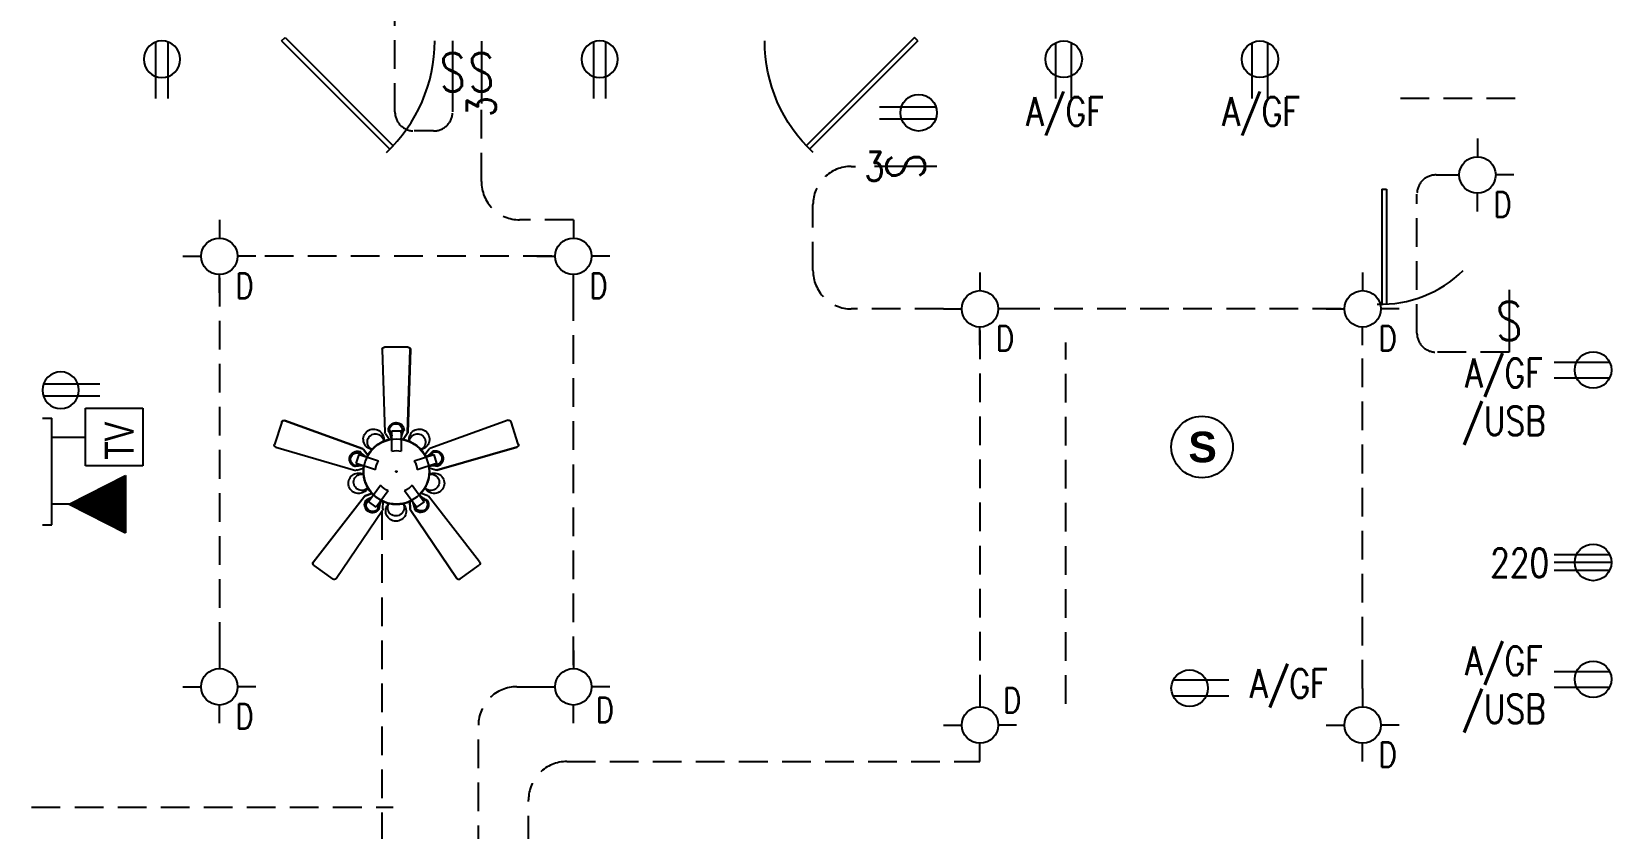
# Model space of a CAD drawing. Header units: inches. Extents: x 1062 to 6528, y -11616 to 5280.
# Drawn here: x 3432.5 to 3762.8, y -11162.5 to -10995.9 of the extents above; entities that cross this region are included whole.
import ezdxf
from ezdxf.enums import TextEntityAlignment as Align

# ---------------------------------------------------------------- set-up
doc = ezdxf.new("R2010")
doc.units = ezdxf.units.IN
doc.header["$LTSCALE"] = 24
doc.header["$MEASUREMENT"] = 0
doc.linetypes.add('HIDDEN', pattern=[0.375, 0.25, -0.125])
doc.layers.get('Defpoints').update_dxf_attribs({"color": 3, "linetype": 'HIDDEN'})
for name, color, linetype in [('A-DOOR', 4, 'CONTINUOUS'), ('AN', 6, 'CONTINUOUS'), ('ELEC', 1, 'CONTINUOUS'), ('TEMP', 5, 'CONTINUOUS')]:
    doc.layers.add(name, color=color, linetype=linetype)
doc.layers.add('cam_ELEC', color=7, linetype='CONTINUOUS', lineweight=35)
doc.layers.add('ssp_FADED', color=252, linetype='CONTINUOUS', lineweight=13, transparency=0.4)
doc.layers.get('AN').off()
doc.layers.get('TEMP').off()
doc.styles.add('Arial Narrow_1', font='ARIALN.TTF', dxfattribs={"width": 0.9, "height": 6.75})
doc.styles.add('SIMPLEX', font='simplex.shx', dxfattribs={"width": 0.8})
doc.styles.add('ssp_MED', font='arialbd.ttf')

# ---------------------------------------------------------------- blocks, each defined once
blk = doc.blocks.new('*U580')
at = {"layer": 'ELEC', "color": 0}
for p, q in [((0, 7.62), (0, 3.81)), ((-7.62, 0), (-3.81, 0)), ((7.62, 0), (3.81, 0)), ((0, -7.62), (0, -3.81))]:
    blk.add_line(p, q, dxfattribs=at)
blk.add_circle((0, 0), 3.81, dxfattribs=at)
at = {"layer": 'ELEC', "color": 0, "insert": (3.32, -3.55), "char_height": 5.25, "width": 2.8525, "attachment_point": 1, "style": 'SIMPLEX'}
blk.add_mtext('D', dxfattribs=at)
blk = doc.blocks.new('*U217')
at = {"layer": 'ELEC', "color": 0}
for p, q in [((0, 7.62), (0, 3.81)), ((-7.62, 0), (-3.81, 0)), ((7.62, 0), (3.81, 0)), ((0, -7.62), (0, -3.81))]:
    blk.add_line(p, q, dxfattribs=at)
blk.add_circle((0, 0), 3.81, dxfattribs=at)
at = {"layer": 'ELEC', "color": 0, "insert": (4.65, -2.21), "char_height": 5.25, "width": 2.8525, "attachment_point": 1, "style": 'SIMPLEX'}
blk.add_mtext('D', dxfattribs=at)
blk = doc.blocks.new('*U574')
at = {"layer": 'ELEC', "color": 0}
for p, q in [((-2.94, 25.51, -46.52), (-2.36, 8.14, -46.52)), ((-2.9, 25.51, -46.52), (-2.94, 25.51, -46.52)), ((-2.32, 8.14, -46.52), (-2.9, 25.51, -46.52)), ((-2.43, 26, -46.52), (-2.46, 26, -46.52)), ((-2.43, 26, -46.52), (2.5, 26, -46.52)), ((2.97, 25.51, -46.52), (2.39, 8.14, -46.52)), ((-25.48, 5.72, -46.52), (-23.96, 10.41, -46.52)), ((-23.35, 10.71, -46.52), (-7, 4.79, -46.52)), ((0.07, 10.22, -46.52), (0.02, 10.22, -46.52)), ((0.12, 10.03, -46.52), (0.03, 10.03, -46.52)), ((23.36, 10.68, -46.52), (7.01, 4.76, -46.52)), ((7.02, 4.72, -46.52), (23.37, 10.64, -46.52)), ((23.37, 10.64, -46.52), (23.36, 10.68, -46.52)), ((23.98, 10.34, -46.52), (23.97, 10.37, -46.52)), ((23.98, 10.34, -46.52), (25.5, 5.66, -46.52)), ((-2.32, 8.14, -46.52), (-2.36, 8.14, -46.52)), ((-2.27, 7.97, -46.52), (-1.42, 6.72, -46.52)), ((-2.24, 7.97, -46.52), (-2.27, 7.97, -46.52)), ((-1.39, 6.72, -46.52), (-2.24, 7.97, -46.52)), ((-1.55, 8.58, -46.52), (-1.59, 8.58, -46.52)), ((-1, 8.51, -46.52), (-1, 4.25, -46.52)), ((0.97, 8.51, -46.52), (-1, 8.51, -46.52)), ((0.97, 4.26, -46.52), (0.97, 8.51, -46.52)), ((2.3, 7.97, -46.52), (1.46, 6.72, -46.52)), ((-25.48, 5.72, -46.52), (-25.49, 5.69, -46.52)), ((-25.17, 5.12, -46.52), (-25.18, 5.09, -46.52)), ((-25.18, 5.09, -46.52), (-8.47, 0.27, -46.52)), ((-8.46, 0.3, -46.52), (-25.17, 5.12, -46.52)), ((-7.8, 3.55, -46.52), (-8.41, 1.68, -46.52)), ((-3.74, 2.25, -46.52), (-7.8, 3.55, -46.52)), ((-6.87, 4.65, -46.52), (-5.95, 3.47, -46.52)), ((7.8, 3.55, -46.52), (3.74, 2.25, -46.52)), ((6.88, 4.62, -46.52), (5.96, 3.44, -46.52)), ((6, 3.44, -46.52), (6.89, 4.59, -46.52)), ((6.89, 4.59, -46.52), (6.88, 4.62, -46.52)), ((7.02, 4.72, -46.52), (7.01, 4.76, -46.52)), ((7.68, 4.12, -46.52), (7.67, 4.16, -46.52)), ((8.41, 1.68, -46.52), (7.8, 3.55, -46.52)), ((25.19, 5.06, -46.52), (8.48, 0.24, -46.52)), ((-9.7, 3.22, -46.52), (-9.71, 3.18, -46.52)), ((-9.5, 3.21, -46.52), (-9.53, 3.13, -46.52)), ((-8.64, 1.18, -46.52), (-8.65, 1.14, -46.52)), ((-8.46, 0.3, -46.52), (-8.47, 0.27, -46.52)), ((-8.41, 1.68, -46.52), (-4.35, 0.36, -46.52)), ((-8.28, 0.3, -46.52), (-6.85, 0.72, -46.52)), ((-8.27, 0.33, -46.52), (-8.28, 0.3, -46.52)), ((-6.85, 0.75, -46.52), (-8.27, 0.33, -46.52)), ((4.35, 0.36, -46.52), (8.41, 1.68, -46.52)), ((8.29, 0.27, -46.52), (6.85, 0.69, -46.52)), ((9.57, 2.98, -46.52), (9.55, 3.06, -46.52)), ((9.74, 3.09, -46.52), (9.73, 3.13, -46.52)), ((-3.3, -2.86, -46.52), (-5.81, -6.31, -46.52)), ((5.82, -6.3, -46.52), (3.31, -2.85, -46.52)), ((-17.4, -18.9, -46.52), (-6.72, -5.18, -46.52)), ((-6.55, -5.09, -46.52), (-5.15, -4.59, -46.52)), ((-5.81, -6.31, -46.52), (-4.2, -7.48, -46.52)), ((-4.2, -7.48, -46.52), (-1.69, -4.03, -46.52)), ((-2.83, -6.28, -46.52), (-2.88, -7.76, -46.52)), ((-2.85, -7.78, -46.52), (-2.8, -6.29, -46.52)), ((1.72, -4.02, -46.52), (4.22, -7.46, -46.52)), ((2.85, -7.78, -46.52), (2.8, -6.29, -46.52)), ((4.22, -7.46, -46.52), (5.82, -6.3, -46.52)), ((5.12, -4.61, -46.52), (6.52, -5.11, -46.52)), ((6.55, -5.09, -46.52), (5.14, -4.59, -46.52)), ((6.3, -6.03, -46.52), (6.33, -6.01, -46.52)), ((6.52, -5.11, -46.52), (6.55, -5.09, -46.52)), ((6.62, -5.16, -46.52), (6.64, -5.14, -46.52)), ((6.62, -5.16, -46.52), (17.35, -18.94, -46.52)), ((17.37, -18.92, -46.52), (6.64, -5.14, -46.52)), ((-2.91, -7.95, -46.52), (-12.65, -22.35, -46.52)), ((-12.62, -22.37, -46.52), (-2.88, -7.97, -46.52)), ((-6.06, -8.23, -46.52), (-6.03, -8.26, -46.52)), ((-5.99, -8.04, -46.52), (-5.92, -8.09, -46.52)), ((-3.79, -7.85, -46.52), (-3.76, -7.88, -46.52)), ((-2.91, -7.95, -46.52), (-2.88, -7.97, -46.52)), ((-2.88, -7.76, -46.52), (-2.85, -7.78, -46.52)), ((12.59, -22.39, -46.52), (2.9, -8.07, -46.52)), ((5.79, -8.19, -46.52), (5.86, -8.13, -46.52)), ((5.95, -8.31, -46.52), (5.99, -8.28, -46.52)), ((-13.32, -22.46, -46.52), (-17.3, -19.57, -46.52)), ((17.25, -19.61, -46.52), (13.26, -22.5, -46.52)), ((17.25, -19.61, -46.52), (17.27, -19.59, -46.52)), ((17.35, -18.94, -46.52), (17.37, -18.92, -46.52)), ((-13.32, -22.46, -46.52), (-13.29, -22.48, -46.52)), ((-12.65, -22.35, -46.52), (-12.62, -22.37, -46.52))]:
    blk.add_line(p, q, dxfattribs=at)
at = {"layer": 'ELEC', "color": 0, "elevation": -46.52, "flags": 128}
for points in [[(1.69, 8.58), (1.68, 8.65), (1.68, 8.71), (1.67, 8.78), (1.66, 8.84), (1.65, 8.91), (1.64, 8.97), (1.62, 9.03), (1.6, 9.1), (1.58, 9.16), (1.56, 9.22), (1.53, 9.28), (1.5, 9.34), (1.47, 9.39), (1.44, 9.45), (1.4, 9.5), (1.37, 9.56), (1.33, 9.61), (1.28, 9.66), (1.24, 9.71), (1.2, 9.76), (1.15, 9.8), (1.1, 9.84), (1.05, 9.88), (1, 9.92), (0.94, 9.96), (0.89, 9.99), (0.83, 10.03), (0.77, 10.06), (0.71, 10.08), (0.65, 10.11), (0.59, 10.13), (0.53, 10.15), (0.47, 10.17), (0.4, 10.18), (0.34, 10.2), (0.28, 10.21), (0.21, 10.21), (0.15, 10.22), (0.08, 10.22), (0.07, 10.22)], [(-1.03, 6.82), (-1.3, 6.77), (-1.57, 6.71), (-1.83, 6.65), (-2.1, 6.57), (-2.36, 6.48), (-2.62, 6.38), (-2.87, 6.27), (-3.12, 6.15), (-3.36, 6.02), (-3.6, 5.88), (-3.83, 5.73), (-4.06, 5.57), (-4.28, 5.41), (-4.49, 5.23), (-4.7, 5.05), (-4.9, 4.86), (-5.09, 4.66), (-5.27, 4.45), (-5.44, 4.24), (-5.61, 4.01), (-5.76, 3.79), (-5.91, 3.55), (-6.05, 3.31), (-6.18, 3.07)], [(6.19, 3.03), (6.12, 3.18), (5.98, 3.42), (5.84, 3.66), (5.69, 3.89), (5.53, 4.12), (5.36, 4.33), (5.18, 4.55), (5, 4.75), (4.8, 4.95), (4.6, 5.13), (4.39, 5.31), (4.18, 5.48), (3.95, 5.65), (3.73, 5.8), (3.49, 5.95), (3.25, 6.08), (3, 6.21), (2.75, 6.32), (2.5, 6.43), (2.24, 6.52), (1.98, 6.6), (1.71, 6.68), (1.44, 6.74), (1.17, 6.79), (0.97, 6.82)], [(1.03, 6.81), (1.05, 6.96), (1.09, 7.15), (1.14, 7.33), (1.2, 7.52), (1.26, 7.7), (1.33, 7.88), (1.4, 8.05), (1.48, 8.22), (1.57, 8.39), (1.67, 8.55), (1.69, 8.58)], [(-7.64, 4.25), (-7.7, 4.27), (-7.77, 4.29), (-7.83, 4.3), (-7.9, 4.32), (-7.96, 4.32), (-8.03, 4.33), (-8.09, 4.33), (-8.16, 4.34), (-8.22, 4.33), (-8.29, 4.33), (-8.35, 4.32), (-8.42, 4.31), (-8.48, 4.3), (-8.55, 4.29), (-8.61, 4.27), (-8.67, 4.25), (-8.73, 4.23), (-8.79, 4.21), (-8.85, 4.18), (-8.91, 4.15), (-8.97, 4.12), (-9.02, 4.09), (-9.08, 4.05), (-9.13, 4.01), (-9.18, 3.97), (-9.23, 3.93), (-9.28, 3.89), (-9.33, 3.84), (-9.37, 3.79), (-9.41, 3.74), (-9.45, 3.69), (-9.49, 3.64), (-9.53, 3.59), (-9.56, 3.53), (-9.59, 3.47), (-9.62, 3.42), (-9.65, 3.36), (-9.67, 3.3), (-9.7, 3.24), (-9.7, 3.22)], [(-6.15, 3.07), (-6.3, 3.15), (-6.46, 3.25), (-6.63, 3.35), (-6.78, 3.46), (-6.93, 3.57), (-7.08, 3.69), (-7.23, 3.82), (-7.36, 3.95), (-7.5, 4.09), (-7.62, 4.23), (-7.64, 4.25)], [(-6.8, 1.15), (-6.83, 0.97), (-6.86, 0.7), (-6.88, 0.42), (-6.9, 0.15), (-6.9, 0)], [(0.1, 0), (0.1, 0), (0.1, 0.01), (0.1, 0.01), (0.1, 0.01), (0.1, 0.02), (0.1, 0.02), (0.1, 0.03), (0.1, 0.03), (0.1, 0.03), (0.09, 0.04), (0.09, 0.04), (0.09, 0.05), (0.09, 0.05), (0.09, 0.05), (0.09, 0.06), (0.08, 0.06), (0.08, 0.06), (0.08, 0.07), (0.07, 0.07), (0.07, 0.07), (0.07, 0.08), (0.07, 0.08), (0.06, 0.08), (0.06, 0.08), (0.06, 0.09), (0.05, 0.09), (0.05, 0.09), (0.04, 0.09), (0.04, 0.09), (0.04, 0.1), (0.03, 0.1), (0.03, 0.1), (0.02, 0.1), (0.02, 0.1), (0.02, 0.1), (0.01, 0.1), (0.01, 0.1), (0, 0.1), (0, 0.1), (0, 0.1), (-0.01, 0.1), (-0.01, 0.1), (-0.02, 0.1), (-0.02, 0.1), (-0.02, 0.1), (-0.03, 0.1), (-0.03, 0.1), (-0.04, 0.1), (-0.04, 0.09), (-0.04, 0.09), (-0.05, 0.09), (-0.05, 0.09), (-0.06, 0.09), (-0.06, 0.08), (-0.06, 0.08), (-0.07, 0.08), (-0.07, 0.08), (-0.07, 0.07), (-0.07, 0.07), (-0.08, 0.07), (-0.08, 0.07), (-0.08, 0.06), (-0.09, 0.06), (-0.09, 0.06), (-0.09, 0.05), (-0.09, 0.05), (-0.09, 0.04), (-0.1, 0.04), (-0.1, 0.04), (-0.1, 0.03), (-0.1, 0.03), (-0.1, 0.03), (-0.1, 0.02), (-0.1, 0.02), (-0.1, 0.01), (-0.1, 0.01), (-0.1, 0), (-0.1, 0), (-0.1, 0)], [(6.78, 1.12), (6.95, 1.15), (7.14, 1.17), (7.33, 1.18), (7.52, 1.18), (7.71, 1.18), (7.9, 1.17), (8.09, 1.15), (8.28, 1.13), (8.47, 1.09), (8.65, 1.05), (8.68, 1.05)], [(6.9, 0), (6.89, 0.27), (6.87, 0.55), (6.85, 0.82), (6.81, 1.1), (6.8, 1.15)], [(8.68, 1.05), (8.74, 1.07), (8.81, 1.09), (8.87, 1.12), (8.92, 1.15), (8.98, 1.18), (9.04, 1.21), (9.09, 1.25), (9.15, 1.28), (9.2, 1.32), (9.25, 1.36), (9.3, 1.41), (9.34, 1.45), (9.39, 1.5), (9.43, 1.55), (9.47, 1.6), (9.51, 1.65), (9.55, 1.71), (9.59, 1.76), (9.62, 1.82), (9.65, 1.88), (9.68, 1.93), (9.7, 1.99), (9.73, 2.06), (9.75, 2.12), (9.76, 2.18), (9.78, 2.24), (9.79, 2.31), (9.8, 2.37), (9.81, 2.44), (9.82, 2.5), (9.82, 2.57), (9.82, 2.63), (9.82, 2.7), (9.81, 2.76), (9.8, 2.82), (9.79, 2.89), (9.78, 2.95), (9.76, 3.02), (9.75, 3.08), (9.74, 3.09)], [(-6.9, 0), (-6.89, -0.28), (-6.87, -0.55), (-6.85, -0.83), (-6.81, -1.1), (-6.76, -1.37), (-6.7, -1.64), (-6.63, -1.91), (-6.55, -2.17), (-6.45, -2.43), (-6.35, -2.69), (-6.24, -2.94), (-6.12, -3.19), (-5.99, -3.43), (-5.84, -3.66), (-5.69, -3.9), (-5.53, -4.12), (-5.36, -4.34), (-5.19, -4.55), (-5, -4.75), (-4.81, -4.95)], [(-0.1, 0), (-0.1, -0.01), (-0.1, -0.01), (-0.1, -0.01), (-0.1, -0.02), (-0.1, -0.02), (-0.1, -0.03), (-0.1, -0.03), (-0.1, -0.03), (-0.1, -0.04), (-0.1, -0.04), (-0.1, -0.05), (-0.09, -0.05), (-0.09, -0.05), (-0.09, -0.06), (-0.09, -0.06), (-0.08, -0.06), (-0.08, -0.07), (-0.08, -0.07), (-0.08, -0.07), (-0.07, -0.08), (-0.07, -0.08), (-0.07, -0.08), (-0.06, -0.08), (-0.06, -0.09), (-0.06, -0.09), (-0.05, -0.09), (-0.05, -0.09), (-0.05, -0.1), (-0.04, -0.1), (-0.04, -0.1), (-0.03, -0.1), (-0.03, -0.1), (-0.03, -0.1), (-0.02, -0.1), (-0.02, -0.1), (-0.01, -0.1), (-0.01, -0.11), (-0.01, -0.11), (0, -0.11), (0, -0.11), (0.01, -0.11), (0.01, -0.11), (0.01, -0.1), (0.02, -0.1), (0.02, -0.1), (0.03, -0.1), (0.03, -0.1), (0.03, -0.1), (0.04, -0.1), (0.04, -0.1), (0.05, -0.09), (0.05, -0.09), (0.05, -0.09), (0.06, -0.09), (0.06, -0.09), (0.06, -0.08), (0.07, -0.08), (0.07, -0.08), (0.07, -0.08), (0.08, -0.07), (0.08, -0.07), (0.08, -0.07), (0.08, -0.06), (0.09, -0.06), (0.09, -0.06), (0.09, -0.05), (0.09, -0.05), (0.09, -0.04), (0.1, -0.04), (0.1, -0.04), (0.1, -0.03), (0.1, -0.03), (0.1, -0.02), (0.1, -0.02), (0.1, -0.02), (0.1, -0.01), (0.1, -0.01), (0.1, 0), (0.1, 0)], [(4.83, -4.93), (4.89, -4.86), (5.08, -4.66), (5.27, -4.45), (5.44, -4.24), (5.61, -4.02), (5.76, -3.79), (5.91, -3.56), (6.05, -3.32), (6.17, -3.07), (6.29, -2.82), (6.4, -2.57), (6.5, -2.31), (6.58, -2.05), (6.66, -1.79), (6.73, -1.52), (6.78, -1.25), (6.83, -0.97), (6.86, -0.7), (6.88, -0.43), (6.89, -0.15), (6.9, 0)], [(-6.41, -5.95), (-6.45, -6.01), (-6.48, -6.06), (-6.52, -6.12), (-6.55, -6.18), (-6.57, -6.24), (-6.6, -6.3), (-6.62, -6.36), (-6.65, -6.42), (-6.66, -6.48), (-6.68, -6.54), (-6.69, -6.61), (-6.71, -6.67), (-6.71, -6.74), (-6.72, -6.8), (-6.72, -6.87), (-6.73, -6.93), (-6.72, -7), (-6.72, -7.06), (-6.71, -7.13), (-6.7, -7.19), (-6.69, -7.26), (-6.68, -7.32), (-6.66, -7.38), (-6.64, -7.45), (-6.62, -7.51), (-6.59, -7.57), (-6.57, -7.63), (-6.54, -7.68), (-6.51, -7.74), (-6.47, -7.8), (-6.44, -7.85), (-6.4, -7.9), (-6.36, -7.95), (-6.32, -8), (-6.27, -8.05), (-6.23, -8.1), (-6.18, -8.14), (-6.13, -8.18), (-6.08, -8.22), (-6.06, -8.23)], [(-4.85, -4.93), (-4.95, -5.02), (-5.09, -5.14), (-5.24, -5.27), (-5.39, -5.38), (-5.54, -5.49), (-5.7, -5.59), (-5.87, -5.69), (-6.04, -5.78), (-6.21, -5.87), (-6.38, -5.94), (-6.41, -5.95)], [(-3.18, -6.12), (-3.01, -6.21), (-2.75, -6.32), (-2.5, -6.43), (-2.24, -6.52), (-1.98, -6.61), (-1.71, -6.68), (-1.44, -6.75), (-1.17, -6.8), (-0.9, -6.84), (-0.63, -6.87), (-0.35, -6.89), (-0.08, -6.9), (0.2, -6.89), (0.48, -6.88), (0.75, -6.86), (1.02, -6.82), (1.3, -6.77), (1.57, -6.72), (1.83, -6.65), (2.1, -6.57), (2.36, -6.48), (2.62, -6.38), (2.87, -6.27), (3.12, -6.15), (3.23, -6.09)], [(3.17, -6.12), (3.24, -6.26), (3.32, -6.43), (3.39, -6.61), (3.45, -6.79), (3.51, -6.97), (3.56, -7.15), (3.6, -7.34), (3.63, -7.53), (3.66, -7.72), (3.68, -7.91), (3.68, -7.94)], [(3.68, -7.94), (3.72, -7.99), (3.76, -8.04), (3.8, -8.09), (3.85, -8.13), (3.9, -8.18), (3.95, -8.22), (4, -8.26), (4.05, -8.3), (4.1, -8.34), (4.16, -8.38), (4.21, -8.41), (4.27, -8.44), (4.33, -8.47), (4.39, -8.49), (4.45, -8.52), (4.51, -8.54), (4.58, -8.56), (4.64, -8.57), (4.7, -8.59), (4.77, -8.6), (4.83, -8.61), (4.9, -8.61), (4.96, -8.62), (5.03, -8.62), (5.09, -8.61), (5.16, -8.61), (5.22, -8.6), (5.29, -8.59), (5.35, -8.58), (5.41, -8.57), (5.47, -8.55), (5.54, -8.53), (5.6, -8.51), (5.66, -8.48), (5.72, -8.45), (5.77, -8.42), (5.83, -8.39), (5.89, -8.36), (5.94, -8.32), (5.95, -8.31)]]:
    blk.add_lwpolyline(points, dxfattribs=at)
at = {"layer": 'ELEC', "color": 0}
for centre, radius, start, end in [((-4.78, 6.74, -46.52), 2.14, 350.7421, 260.9533), ((0, 0, -46.52), 6.82, 0, 180), ((-4.37, 6.17, -46.52), 1.72, 7.4906, 244.5094), ((4.78, 6.74, -46.52), 2.14, 279.0467, 189.2579), ((4.36, 6.17, -46.52), 1.72, 295.4906, 172.5094), ((0, 0, -46.52), 4.37, 77.1929, 103.2637), ((0, 0, -46.52), 4.37, 148.9987, 175.2531), ((0, 0, -46.52), 4.37, 4.7469, 31.0013), ((-7.89, -2.46, -46.52), 2.14, 62.7421, 332.9533), ((-7.22, -2.24, -46.52), 1.72, 79.4906, 316.5094), ((0, 0, -46.52), 6.82, 180, 0), ((0, 0, -46.52), 4.37, 220.9006, 247.2637), ((0, 0, -46.52), 4.37, 293.1929, 319.2637), ((7.22, -2.24, -46.52), 1.72, 223.4906, 100.5094), ((7.89, -2.46, -46.52), 2.14, 207.0467, 117.2579), ((0.1, -8.26, -46.52), 2.14, 135.0467, 45.2579), ((0.1, -7.56, -46.52), 1.72, 151.4906, 28.5094)]:
    blk.add_arc(centre, radius, start, end, dxfattribs=at)
for centre, major_axis, start_param, end_param in [((-2.46, 25.51, -46.52), (0, 0.484), 0, 1.570796), ((-2.43, 25.51, -46.52), (0, 0.484), 0, 1.570796), ((2.5, 25.51, -46.52), (0, 0.484), 4.712389, 6.283185), ((2.46, 25.51, -46.52), (0, 0.484), 5.905353, 6.137419), ((-23.5, 10.26, -46.52), (-0.46, 0.149), 4.712389, 6.283185), ((-23.51, 10.22, -46.52), (-0.46, 0.149), 6.021386, 6.137419), ((0.02, 8.58, -46.52), (0, 1.64), 0, 1.570796), ((0.11, 8.58, -46.52), (0, 1.39), 4.761565, 7.804693), ((0.12, 8.65, -46.52), (0, 1.38), 4.712389, 7.462224), ((23.51, 10.22, -46.52), (0.46, 0.149), 0, 1.570796), ((23.52, 10.19, -46.52), (0.46, 0.149), 0, 1.570796), ((-1.02, 8.73, -46.52), (0, 1.49), 1.980343, 2.111734), ((-0.98, 8.73, -46.52), (0, 1.49), 1.980343, 2.111734), ((-6.1, 5.98, -46.52), (0, 5.27), 4.871906, 5.228698), ((-6.02, 5.98, -46.52), (0, 5.52), 5.104129, 5.216074), ((0.12, 8.65, -46.52), (0, 1.38), 1.195695, 1.570796), ((-6.41, 5.92, -46.52), (0, 5.93), 5.084701, 5.191094), ((5.7, 6.04, -46.52), (0, 5.02), 1.024368, 1.286982), ((5.7, 6.04, -46.52), (0, 5.02), 1.024368, 1.282289), ((5.62, 6.04, -46.52), (0, 4.77), 1.128131, 1.174641), ((1.05, 8.73, -46.52), (0, 1.49), 4.171451, 4.302842), ((-25.03, 5.54, -46.52), (-0.46, 0.149), 0, 1.570796), ((-25.02, 5.57, -46.52), (-0.46, 0.149), 0, 1.570796), ((-8.19, 2.79, -46.52), (-1.31, 0.43), 4.712389, 7.556223), ((-8.13, 2.76, -46.52), (-1.32, 0.43), 4.761565, 7.429311), ((-3.98, 7.29, -46.52), (-4.78, 1.55), 1.024368, 1.284625), ((-3.98, 7.29, -46.52), (-4.78, 1.55), 1.024368, 1.282289), ((-4.01, 7.21, -46.52), (-4.54, 1.47), 1.128131, 1.174517), ((-7.98, 3.7, -46.52), (-1.41, 0.46), 4.171451, 4.302842), ((3.8, 7.65, -46.52), (5.01, 1.63), 4.870451, 5.228698), ((7.99, 3.66, -46.52), (1.41, 0.46), 1.980343, 2.111734), ((8, 3.63, -46.52), (1.41, 0.46), 1.980343, 2.111734), ((3.65, 7.93, -46.52), (5.64, 1.83), 5.068892, 5.086783), ((3.83, 7.57, -46.52), (5.25, 1.7), 5.090031, 5.216074), ((3.65, 7.93, -46.52), (5.64, 1.83), 5.116292, 5.191094), ((8.17, 2.63, -46.52), (1.56, 0.51), 0, 1.570796), ((8.26, 2.56, -46.52), (1.31, 0.43), 4.712389, 7.853982), ((8.19, 2.54, -46.52), (1.32, 0.43), 4.761565, 7.804693), ((25.04, 5.51, -46.52), (0.46, 0.149), 4.712389, 6.283185), ((-8.15, 2.67, -46.52), (-1.56, 0.51), 0, 1.570796), ((-8.13, 2.76, -46.52), (-1.32, 0.43), 1.18714, 1.521508), ((-8.19, 2.79, -46.52), (-1.31, 0.43), 1.308997, 1.570796), ((-7.57, -3.96, -46.52), (-5.01, 1.63), 4.869541, 5.228698), ((-7.55, -3.88, -46.52), (-5.25, 1.7), 5.104094, 5.216074), ((-7.61, -4.27, -46.52), (-5.64, 1.83), 5.116292, 5.191094), ((-8.62, 1.73, -46.52), (-1.41, 0.46), 1.980343, 2.111734), ((-8.61, 1.76, -46.52), (-1.41, 0.46), 1.980343, 2.111734), ((7.51, -3.56, -46.52), (4.78, 1.55), 1.024368, 1.264914), ((7.51, -3.56, -46.52), (4.78, 1.55), 1.230515, 1.255878), ((7.51, -3.56, -46.52), (4.78, 1.55), 1.024368, 1.230515), ((7.48, -3.48, -46.52), (4.54, 1.47), 1.128131, 1.174733), ((8.63, 1.7, -46.52), (1.41, 0.46), 4.171451, 4.302842), ((-5.98, -6.45, -46.52), (0.87, 1.2), 1.029858, 1.161249), ((-5.18, -6.93, -46.52), (0.81, 1.11), 1.570796, 4.41463), ((-5.13, -6.88, -46.52), (0.82, 1.12), 1.619972, 4.328732), ((-8.17, -1.54, -46.52), (2.95, 4.06), 4.16596, 4.414369), ((-8.17, -1.54, -46.52), (2.95, 4.06), 4.169835, 4.372108), ((-8.1, -1.59, -46.52), (2.8, 3.86), 4.269724, 4.31651), ((-8.17, -1.54, -46.52), (2.95, 4.06), 4.376245, 4.397997), ((1.42, -8.43, -46.52), (3.1, 4.26), 1.732537, 2.087105), ((-1.07, -8.24, -46.52), (-2.95, 4.06), 4.16596, 4.428575), ((4.95, -7.01, -46.52), (-0.82, 1.12), 1.619972, 4.6631), ((4.98, -7.07, -46.52), (-0.81, 1.11), 1.570796, 4.712389), ((8.45, -1.25, -46.52), (-3.1, 4.26), 1.733383, 2.087105), ((8.67, -1.02, -46.52), (-3.48, 4.79), 1.943108, 2.049501), ((8.38, -1.3, -46.52), (-3.24, 4.46), 1.962537, 2.074482), ((5.02, -6.96, -46.52), (-0.96, 1.33), 3.141593, 4.712389), ((5.95, -6.47, -46.52), (-0.87, 1.2), 5.179816, 5.253327), ((5.98, -6.45, -46.52), (-0.87, 1.2), 5.179816, 5.253327), ((-5.06, -6.93, -46.52), (0.96, 1.33), 3.141593, 4.712389), ((-5.13, -6.88, -46.52), (0.82, 1.12), 4.365604, 4.6631), ((-5.18, -6.93, -46.52), (0.81, 1.11), 4.45059, 4.712389), ((1.71, -8.56, -46.52), (3.48, 4.79), 1.9747, 2.049501), ((1.35, -8.38, -46.52), (3.24, 4.46), 1.962537, 2.074482), ((-4.34, -7.64, -46.52), (0.87, 1.2), 5.121936, 5.253327), ((-4.31, -7.66, -46.52), (0.87, 1.2), 5.121936, 5.253327), ((4.31, -7.67, -46.52), (-0.87, 1.2), 1.029858, 1.229344), ((-0.99, -8.19, -46.52), (-2.8, 3.86), 4.269724, 4.316412), ((-1.07, -8.24, -46.52), (-2.95, 4.06), 4.16596, 4.423882), ((-17.02, -19.18, -46.52), (0.284, 0.391), 1.570796, 3.141593), ((16.96, -19.22, -46.52), (-0.284, 0.391), 3.141593, 4.712389), ((16.99, -19.2, -46.52), (-0.284, 0.391), 3.141593, 4.712389), ((-13.04, -22.07, -46.52), (0.284, 0.391), 3.141593, 4.712389), ((-13.01, -22.09, -46.52), (0.284, 0.391), 3.141593, 4.712389), ((12.98, -22.11, -46.52), (-0.284, 0.391), 1.570796, 3.141593)]:
    blk.add_ellipse(centre, major_axis=major_axis, ratio=0.984808, start_param=start_param, end_param=end_param, dxfattribs=at)
for points, knots in [([(-1.26, 8.64, -46.52), (-1.28, 8.64, -46.52), (-1.31, 8.63, -46.52), (-1.37, 8.62, -46.52), (-1.42, 8.6, -46.52), (-1.48, 8.59, -46.52), (-1.53, 8.58, -46.52), (-1.55, 8.58, -46.52), (-1.55, 8.58, -46.52)], [0, 0, 0, 0, 0.142857, 0.285714, 0.428571, 0.571429, 0.857143, 1, 1, 1, 1]), ([(1.48, 8.65, -46.52), (1.5, 8.64, -46.52), (1.53, 8.63, -46.52), (1.58, 8.62, -46.52), (1.62, 8.61, -46.52), (1.67, 8.59, -46.52), (1.68, 8.58, -46.52), (1.69, 8.58, -46.52)], [0, 0, 0, 0, 0.1428571, 0.2857143, 0.4285714, 0.5714286, 0.8571429, 0.8571429, 0.8571429, 0.8571429]), ([(-7.77, 4.08, -46.52), (-7.76, 4.09, -46.52), (-7.74, 4.12, -46.52), (-7.71, 4.17, -46.52), (-7.69, 4.2, -46.52), (-7.66, 4.24, -46.52), (-7.65, 4.25, -46.52), (-7.64, 4.25, -46.52)], [0, 0, 0, 0, 0.1428571, 0.2857143, 0.4285714, 0.5714286, 0.8571429, 0.8571429, 0.8571429, 0.8571429]), ([(7.83, 3.87, -46.52), (7.82, 3.88, -46.52), (7.8, 3.91, -46.52), (7.77, 3.96, -46.52), (7.74, 4.01, -46.52), (7.71, 4.06, -46.52), (7.69, 4.1, -46.52), (7.68, 4.12, -46.52), (7.68, 4.12, -46.52)], [0, 0, 0, 0, 0.142857, 0.285714, 0.428571, 0.571429, 0.857143, 1, 1, 1, 1]), ([(-8.61, 1.47, -46.52), (-8.61, 1.45, -46.52), (-8.61, 1.42, -46.52), (-8.62, 1.36, -46.52), (-8.62, 1.31, -46.52), (-8.63, 1.24, -46.52), (-8.64, 1.2, -46.52), (-8.64, 1.18, -46.52), (-8.64, 1.18, -46.52)], [0, 0, 0, 0, 0.142857, 0.285714, 0.428571, 0.571429, 0.857143, 1, 1, 1, 1]), ([(8.68, 1.27, -46.52), (8.68, 1.25, -46.52), (8.69, 1.21, -46.52), (8.69, 1.16, -46.52), (8.69, 1.11, -46.52), (8.69, 1.07, -46.52), (8.68, 1.05, -46.52), (8.68, 1.05, -46.52)], [0, 0, 0, 0, 0.1428571, 0.2857143, 0.4285714, 0.5714286, 0.8571429, 0.8571429, 0.8571429, 0.8571429]), ([(-6.28, -6.13, -46.52), (-6.29, -6.12, -46.52), (-6.32, -6.09, -46.52), (-6.35, -6.05, -46.52), (-6.37, -6.01, -46.52), (-6.4, -5.97, -46.52), (-6.41, -5.96, -46.52), (-6.41, -5.95, -46.52)], [0, 0, 0, 0, 0.1428571, 0.2857143, 0.4285714, 0.5714286, 0.8571429, 0.8571429, 0.8571429, 0.8571429]), ([(6.1, -6.26, -46.52), (6.11, -6.24, -46.52), (6.13, -6.21, -46.52), (6.17, -6.17, -46.52), (6.21, -6.13, -46.52), (6.25, -6.08, -46.52), (6.28, -6.05, -46.52), (6.29, -6.04, -46.52), (6.3, -6.03, -46.52)], [0, 0, 0, 0, 0.142857, 0.285714, 0.428571, 0.571429, 0.857143, 1, 1, 1, 1]), ([(-4.06, -7.73, -46.52), (-4.05, -7.74, -46.52), (-4.01, -7.76, -46.52), (-3.96, -7.78, -46.52), (-3.91, -7.8, -46.52), (-3.85, -7.82, -46.52), (-3.81, -7.84, -46.52), (-3.79, -7.85, -46.52), (-3.79, -7.85, -46.52)], [0, 0, 0, 0, 0.142857, 0.285714, 0.428571, 0.571429, 0.857143, 1, 1, 1, 1]), ([(3.89, -7.87, -46.52), (3.87, -7.87, -46.52), (3.84, -7.89, -46.52), (3.79, -7.91, -46.52), (3.75, -7.92, -46.52), (3.7, -7.93, -46.52), (3.68, -7.94, -46.52), (3.68, -7.94, -46.52)], [0, 0, 0, 0, 0.1428571, 0.2857143, 0.4285714, 0.5714286, 0.8571429, 0.8571429, 0.8571429, 0.8571429])]:
    blk.add_open_spline(points, degree=3, knots=knots, dxfattribs=at)
blk = doc.blocks.new('*U226')
at = {"layer": 'ELEC', "color": 0}
for p, q in [((0, 7.62), (0, 3.81)), ((-7.62, 0), (-3.81, 0)), ((7.62, 0), (3.81, 0)), ((0, -7.62), (0, -3.81))]:
    blk.add_line(p, q, dxfattribs=at)
blk.add_circle((0, 0), 3.81, dxfattribs=at)
at = {"layer": 'ELEC', "color": 0, "insert": (4.79, 7.81), "char_height": 5.25, "width": 2.8525, "attachment_point": 1, "style": 'SIMPLEX'}
blk.add_mtext('D', dxfattribs=at)
blk = doc.blocks.new('*U581')
at = {"layer": 'ELEC', "color": 0}
for p, q in [((0, 7.62), (0, 3.81)), ((-7.62, 0), (-3.81, 0)), ((7.62, 0), (3.81, 0)), ((0, -7.62), (0, -3.81))]:
    blk.add_line(p, q, dxfattribs=at)
blk.add_circle((0, 0), 3.81, dxfattribs=at)
at = {"layer": 'ELEC', "color": 0, "insert": (3.32, -3.55), "char_height": 5.25, "width": 2.8525, "attachment_point": 1, "style": 'SIMPLEX'}
blk.add_mtext('D', dxfattribs=at)
blk = doc.blocks.new('*U678')
at = {"layer": 'ELEC'}
h = blk.add_hatch(dxfattribs=at)
h.set_pattern_fill('ANSI31', color=0)
h.set_pattern_definition([(45, (-17786.7599, -242.65927), (-0.08838834765, 0.08838834765), [])])
h.paths.add_polyline_path([(12.82, 17.37), (0.82, 17.37), (6.82, 5.59)])
at = {"layer": 'ELEC', "color": 0}
for p, q in [((-13.21, 20.99), (-1.21, 20.99)), ((-13.21, 8.99), (-13.21, 20.99)), ((-1.21, 20.99), (-1.21, 8.99)), ((0.82, 17.37), (12.82, 17.37)), ((6.82, 5.59), (0.82, 17.37)), ((6.82, 5.59), (12.82, 17.37)), ((-1.21, 8.99), (-13.21, 8.99)), ((-7.21, 2), (-7.21, 8.99)), ((6.82, 5.59), (6.82, 2)), ((11.17, 2), (-11.17, 2)), ((-11.17, 0), (-11.17, 2)), ((11.17, 0), (11.17, 2))]:
    blk.add_line(p, q, dxfattribs=at)
at = {"layer": 'ELEC', "color": 0, "insert": (-2.51, 13.04), "char_height": 6, "width": 10.0899, "attachment_point": 1, "rotation": 180, "style": 'Arial Narrow_1'}
blk.add_mtext('TV', dxfattribs=at)
blk = doc.blocks.new('*U671')
at = {"layer": 'ELEC', "color": 0}
for p, q in [((-1.63, 12), (-1.63, 0.37)), ((1.66, 12), (1.66, 0.37))]:
    blk.add_line(p, q, dxfattribs=at)
blk.add_circle((0.02, 3.82), 3.82, dxfattribs=at)
at = {"layer": 'ELEC', "color": 0, "insert": (-0.24, 15.73), "char_height": 6, "width": 15.2712, "attachment_point": 5, "rotation": 180, "style": 'SIMPLEX'}
blk.add_mtext('A/GF', dxfattribs=at)
blk = doc.blocks.new('*U666')
at = {"layer": 'ELEC', "color": 0}
for p, q in [((-1.63, 12), (-1.63, 0.37)), ((0.02, 0), (0.02, 12)), ((1.66, 12), (1.66, 0.37))]:
    blk.add_line(p, q, dxfattribs=at)
blk.add_circle((0.02, 3.82), 3.82, dxfattribs=at)
at = {"layer": 'ELEC', "color": 0, "insert": (2.94, 25.36), "char_height": 6, "width": 15.5439, "attachment_point": 1, "rotation": 270, "style": 'SIMPLEX'}
blk.add_mtext('220', dxfattribs=at)
blk = doc.blocks.new('*U677')
at = {"layer": 'ELEC', "color": 0}
for p, q in [((-1.63, 12), (-1.63, 0.37)), ((1.66, 12), (1.66, 0.37))]:
    blk.add_line(p, q, dxfattribs=at)
blk.add_circle((0.02, 3.82), 3.82, dxfattribs=at)
at = {"layer": 'ELEC', "color": 0, "insert": (0.07, 24.57), "char_height": 6, "width": 15.2712, "attachment_point": 5, "rotation": 90, "style": 'SIMPLEX'}
blk.add_mtext('A/GF', dxfattribs=at)
blk = doc.blocks.new('*U576')
at = {"layer": 'ELEC', "color": 0}
for p, q in [((-1.22, 12), (-1.22, 0.22)), ((1.31, 12), (1.31, 0.22))]:
    blk.add_line(p, q, dxfattribs=at)
blk.add_circle((0.04, 3.82), 3.82, dxfattribs=at)
blk = doc.blocks.new('*U674')
at = {"layer": 'ELEC', "color": 0}
for p, q in [((-1.73, 12), (-1.73, 0.37)), ((1.55, 12), (1.55, 0.37))]:
    blk.add_line(p, q, dxfattribs=at)
blk.add_circle((-0.09, 3.82), 3.82, dxfattribs=at)
at = {"layer": 'ELEC', "color": 0, "insert": (-2.24, 22.46), "char_height": 6, "width": 15.2712, "attachment_point": 5, "rotation": 270, "style": 'SIMPLEX'}
blk.add_mtext('A/GF\\P/USB', dxfattribs=at)
blk = doc.blocks.new('*U193')
at = {"layer": 'ELEC', "color": 0, "linetype": 'ByBlock', "lineweight": -2}
blk.add_line((0, 6.52), (0, -6.52), dxfattribs=at)
at = {"layer": 'ELEC', "color": 0, "linetype": 'ByBlock', "lineweight": -2, "style": 'SIMPLEX', "width": 0.8, "flags": 8}
blk.add_attdef('S', text='', height=8, dxfattribs=at).set_placement((0, 0), align=Align.MIDDLE_CENTER)
blk = doc.blocks.new('*U572')
at = {"layer": 'cam_ELEC', "color": 0, "linetype": 'ByBlock', "lineweight": -2}
blk.add_line((0, 6.5), (0, -6.5), dxfattribs=at)
at = {"layer": 'ELEC', "color": 0, "linetype": 'ByBlock', "lineweight": -2, "style": 'SIMPLEX', "width": 0.8, "flags": 8}
blk.add_attdef('S', text='', height=8, dxfattribs=at).set_placement((0, 0), align=Align.MIDDLE_CENTER)
blk.add_attdef('#', text='', height=6, rotation=90, dxfattribs=at).set_placement((0, -7.13), align=Align.MIDDLE_CENTER)
blk = doc.blocks.new('*U194')
at = {"layer": 'cam_ELEC', "color": 0, "linetype": 'ByBlock', "lineweight": -2}
blk.add_line((-6.5, 0), (6.5, 0), dxfattribs=at)
at = {"layer": 'ELEC', "color": 0, "linetype": 'ByBlock', "lineweight": -2, "style": 'SIMPLEX', "width": 0.8, "flags": 8}
blk.add_attdef('#', text='', height=6, dxfattribs=at).set_placement((6.5, 0), align=Align.MIDDLE_CENTER)
blk.add_attdef('S', text='', height=8, rotation=90, dxfattribs=at).set_placement((0, 0), align=Align.MIDDLE_CENTER)
blk = doc.blocks.new('2068ANGLE')
at = {"layer": 'A-DOOR', "color": 0}
for p, q in [((0, 0), (-16.97, 16.97)), ((-0.71, -0.71), (-17.66, 16.25)), ((0, 0), (-0.71, -0.71))]:
    blk.add_line(p, q, dxfattribs=at)
blk.add_arc((0, 0), 24, 132.612, 180, dxfattribs=at)
blk = doc.blocks.new('2868ANGLE')
at = {"layer": 'A-DOOR', "color": 0}
for p, q in [((-0.71, -0.71), (-23.32, 21.91)), ((0, 0), (-22.63, 22.63)), ((0, 0), (-0.71, -0.71))]:
    blk.add_line(p, q, dxfattribs=at)
blk.add_arc((0, 0), 32, 133.2092, 180, dxfattribs=at)
blk = doc.blocks.new('*U590')
at = {"layer": 'Defpoints', "color": 7}
blk.add_line((-37.43, 0), (38.12, 0), dxfattribs=at)
blk = doc.blocks.new('*U591')
at = {"layer": 'Defpoints', "color": 7}
blk.add_line((-11.66, 0), (12.34, 0), dxfattribs=at)
blk = doc.blocks.new('*U675')
at = {"layer": 'ELEC', "color": 0}
for p, q in [((-1.73, 12), (-1.73, 0.37)), ((1.55, 12), (1.55, 0.37))]:
    blk.add_line(p, q, dxfattribs=at)
blk.add_circle((-0.09, 3.82), 3.82, dxfattribs=at)
at = {"layer": 'ELEC', "color": 0, "insert": (-6.72, 22.46), "char_height": 6, "width": 15.2712, "attachment_point": 5, "rotation": 270, "style": 'SIMPLEX'}
blk.add_mtext('A/GF\\P/USB', dxfattribs=at)
blk = doc.blocks.new('1ST FLR ELEC')
at = {"layer": 'ELEC', "linetype": 'HIDDEN'}
for p, q in [((106.5, -295), (41.5, -295)), ((37, -299.5), (37, -380.5)), ((111, -380.5), (111, -299.5)), ((271.5, -306), (200.5, -306)), ((196, -310.5), (196, -385.38)), ((276, -385.38), (276, -310.5))]:
    blk.add_line(p, q, dxfattribs=at)
for points in [[(85.76, -263.05), (85.76, -264.82, -0.414214), (81.76, -268.82), (77.69, -268.82, -0.414214), (73.69, -264.82), (73.69, -188.38, 0.414214), (65.69, -180.38), (56.12, -180.38)], [(111, -287.38), (99.76, -287.38, -0.414214), (91.76, -279.38), (91.76, -263.06)], [(188.38, -306), (169.09, -306, -0.414214), (161.09, -298), (161.09, -284.22, -0.414214), (169.09, -276.22), (169.96, -276.22)], [(306.63, -315.05), (291.34, -315.05, -0.414214), (287.34, -311.05), (287.34, -282, -0.414214), (291.34, -278), (292.38, -278)], [(70.95, -348.3), (70.95, -468, 0.414214), (78.95, -476), (106.95, -476)], [(106.95, -464), (99.22, -464, -0.414214), (91.22, -456), (91.15, -393, -0.414214), (99.15, -385), (103.38, -385)], [(107, -458), (105.62, -458, -0.414214), (101.62, -454), (101.62, -408.62, -0.414214), (109.62, -400.62), (196, -400.62)]]:
    blk.add_lwpolyline(points, format="xyb", dxfattribs=at)
at = {"layer": 'ELEC'}
blk.add_circle((242.43, -334.87), 6.43, dxfattribs=at)
at = {"layer": 'AN'}
for name, p in [('*U591', (295.56, -261.93)), ('*U590', (35.17, -410.13))]:
    blk.add_blockref(name, p, dxfattribs=at)
at = {"layer": 'AN', "rotation": 90.00000000000001}
blk.add_blockref('*U590', (213.97, -351.14), dxfattribs=at)
at = {"layer": 'ELEC', "xscale": -1}
for p, rotation in [((24.95, -250), 180), ((116.46, -250), 180), ((0, -323.04), 270)]:
    blk.add_blockref('*U576', p, dxfattribs=dict(at, rotation=rotation))
at = {"layer": 'ELEC'}
ref = blk.add_blockref('*U193', (85.76, -256.54), dxfattribs=dict(at, xscale=-1.003425543774801, yscale=1.003425543774801, zscale=1.003425543774801))
ref.add_attrib('S', 'S', dxfattribs={"color": 0, "linetype": 'ByBlock', "lineweight": -2, "height": 8.03, "style": 'SIMPLEX', "width": 0.8}).set_placement((85.76, -256.54), align=Align.MIDDLE_CENTER)
ref = blk.add_blockref('*U572', (91.76, -256.54), dxfattribs=dict(at, xscale=-1.003425543774801, yscale=1.003425543774801, zscale=1.003425543774801))
ref.add_attrib('S', 'S', dxfattribs={"color": 0, "linetype": 'ByBlock', "lineweight": -2, "height": 8.03, "style": 'SIMPLEX', "width": 0.8}).set_placement((91.76, -256.54), align=Align.MIDDLE_CENTER)
ref.add_attrib('#', '3', dxfattribs={"color": 0, "linetype": 'ByBlock', "lineweight": -2, "height": 6.02, "rotation": 90, "style": 'SIMPLEX', "width": 0.8}).set_placement((91.76, -263.69), align=Align.MIDDLE_CENTER)
for name, p, rotation in [('*U671', (213.53, -250), 180), ('*U671', (254.55, -250), 180), ('*U576', (187, -265.05), 90.00000000000001), ('*U675', (328, -318.69), 89.99999999999999), ('*U678', (0, -340), 270), ('*U666', (328, -359.02), 89.99999999999999), ('*U674', (328, -383.34), 89.99999999999999)]:
    blk.add_blockref(name, p, dxfattribs=dict(at, rotation=rotation))
for name, p in [('*U581', (300, -278)), ('*U580', (37, -295)), ('*U580', (111, -295)), ('*U581', (196, -306)), ('*U581', (276, -306)), ('*U580', (37, -385)), ('*U217', (111, -385)), ('*U226', (196, -393)), ('*U581', (276, -393))]:
    blk.add_blockref(name, p, dxfattribs=at)
ref = blk.add_blockref('*U194', (180.48, -276.22), dxfattribs=dict(at, xscale=-1.003425543774801, yscale=1.003425543774801, zscale=1.003425543774801))
ref.add_attrib('S', 'S', dxfattribs={"color": 0, "linetype": 'ByBlock', "lineweight": -2, "height": 8.03, "rotation": 90, "style": 'SIMPLEX', "width": 0.8}).set_placement((180.48, -276.22), align=Align.MIDDLE_CENTER)
ref.add_attrib('#', '3', dxfattribs={"color": 0, "linetype": 'ByBlock', "lineweight": -2, "height": 6.02, "style": 'SIMPLEX', "width": 0.8}).set_placement((173.96, -276.22), align=Align.MIDDLE_CENTER)
ref = blk.add_blockref('*U193', (306.63, -308.54), dxfattribs=dict(at, xscale=-1.003425543774801, yscale=1.003425543774801, zscale=1.003425543774801))
ref.add_attrib('S', 'S', dxfattribs={"color": 0, "linetype": 'ByBlock', "lineweight": -2, "height": 8.03, "style": 'SIMPLEX', "width": 0.8}).set_placement((306.63, -308.54), align=Align.MIDDLE_CENTER)
at = {"layer": 'ELEC', "xscale": -1}
blk.add_blockref('*U574', (74, -340, 46.52), dxfattribs=at)
at = {"layer": 'ELEC', "linetype": 'HIDDEN', "rotation": 270}
blk.add_blockref('*U677', (236, -385.27), dxfattribs=at)
at = {"layer": 'TEMP'}
for name, p, rotation in [('2868ANGLE', (50, -250), 180), ('2068ANGLE', (280.01, -281.01), 134.9999999999891)]:
    blk.add_blockref(name, p, dxfattribs=dict(at, rotation=rotation))
at = {"layer": 'TEMP', "xscale": -1, "rotation": 180}
blk.add_blockref('2868ANGLE', (183, -250), dxfattribs=at)
at = {"layer": 'ELEC', "style": 'ssp_MED'}
blk.add_text('S', height=6.4, dxfattribs=at).set_placement((242.54, -334.87, 223.18), align=Align.MIDDLE_CENTER)

msp = doc.modelspace()

# ---------------------------------------------------------------- block references
at = {"layer": 'ssp_FADED'}
msp.add_blockref('1ST FLR ELEC', (3434.76861, -10747.86878), dxfattribs=at)

doc.saveas('drawing.dxf')
